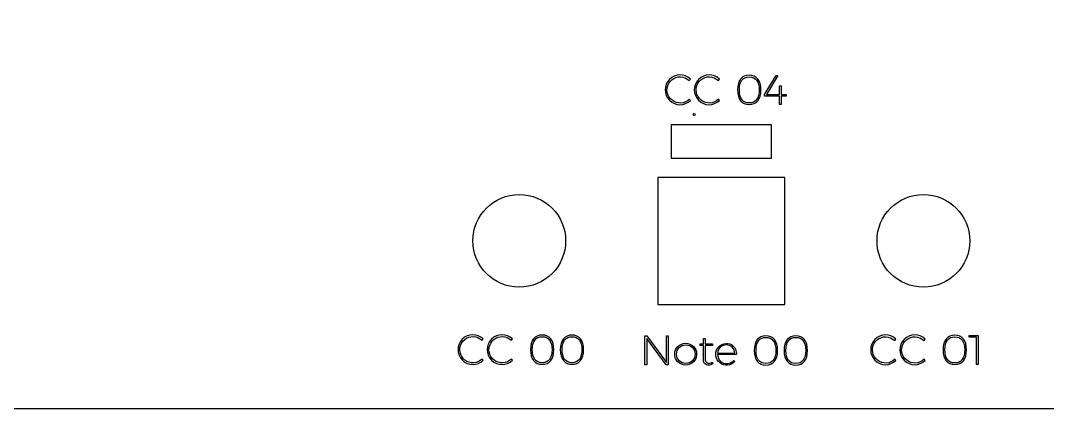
# Model space of a CAD drawing. Header units: millimetres. Extents: x -1043 to -744, y -1370 to -1206.
# Drawn here: x -985.4 to -908, y -1370.3 to -1341.1 of the extents above; entities that cross this region are included whole.
import ezdxf

# ---------------------------------------------------------------- set-up
doc = ezdxf.new("R2010")
doc.units = ezdxf.units.MM
doc.header["$MEASUREMENT"] = 0
doc.layers.add('Electronics$CUT3', color=178, linetype='Continuous', true_color=0x000000)
doc.layers.add('Electronics$ENGRAVE1', color=5, linetype='Continuous', true_color=0x0000ff)

msp = doc.modelspace()

# ---------------------------------------------------------------- linework, layer by layer
at = {"layer": 'Electronics$CUT3'}
msp.add_lwpolyline([(-1043.298, -1226.5), (-1043.298, -1350.336, 0.414214), (-1023.298, -1370.336), (-764.298, -1370.336, 0.414214), (-744.298, -1350.336), (-744.298, -1226.5, 0.414214), (-764.298, -1206.5), (-771.298, -1206.5, 0.414214), (-781.298, -1216.5, -0.414214), (-791.298, -1226.5), (-996.298, -1226.5, -0.414214), (-1006.298, -1216.5, 0.414214), (-1016.298, -1206.5), (-1023.298, -1206.5, 0.414214)], format="xyb", close=True, dxfattribs=at)
msp.add_lwpolyline([(-1043.298, -1226.5), (-1043.298, -1350.336, 0.414214), (-1023.298, -1370.336), (-764.298, -1370.336, 0.414214), (-744.298, -1350.336), (-744.298, -1226.5, 0.414214), (-764.298, -1206.5), (-771.298, -1206.5, 0.414214), (-781.298, -1216.5, -0.414214), (-791.298, -1226.5), (-996.298, -1226.5, -0.414214), (-1006.298, -1216.5, 0.414214), (-1016.298, -1206.5), (-1023.298, -1206.5, 0.414214)], format="xyb", close=True, dxfattribs=at)
for points in [[(-936.339, -1351.445), (-928.751, -1351.445), (-928.751, -1348.937), (-936.339, -1348.937)], [(-937.34, -1362.478), (-927.751, -1362.478), (-927.751, -1352.89), (-937.34, -1352.89)]]:
    msp.add_lwpolyline(points, close=True, dxfattribs=at)
for centre, radius in [((-934.595, -1348.137, -12.989), 0.0755), ((-947.785, -1357.684), 3.5), ((-917.305, -1357.684), 3.5)]:
    msp.add_circle(centre, radius, dxfattribs=at)
at = {"layer": 'Electronics$ENGRAVE1'}
for points in [[(-935.275, -1345.375), (-934.959, -1345.575), (-934.881, -1345.475, 2.359226), (-934.878, -1347.087), (-934.959, -1346.996, -1.864699)], [(-933.075, -1345.375), (-932.759, -1345.575), (-932.681, -1345.475, 2.359226), (-932.678, -1347.087), (-932.759, -1346.996, -1.864699)], [(-950.894, -1364.988), (-950.578, -1365.188), (-950.499, -1365.088, 2.359226), (-950.496, -1366.7), (-950.578, -1366.609, -1.864699)], [(-948.694, -1364.988), (-948.378, -1365.188), (-948.299, -1365.088, 2.359226), (-948.296, -1366.7), (-948.378, -1366.609, -1.864699)], [(-933.184, -1366.94, -0.750475), (-933.894, -1366.602), (-933.894, -1365.575), (-934.132, -1365.575), (-934.132, -1365.462), (-933.894, -1365.462), (-933.894, -1365.059), (-933.769, -1365.059), (-933.769, -1365.462), (-933.215, -1365.462), (-933.215, -1365.575), (-933.769, -1365.575), (-933.769, -1366.586, 0.724121), (-933.234, -1366.833)], [(-919.778, -1365), (-919.462, -1365.201), (-919.384, -1365.1, 2.359226), (-919.38, -1366.712), (-919.462, -1366.621, -1.864699)], [(-917.578, -1365), (-917.262, -1365.201), (-917.184, -1365.1, 2.359226), (-917.18, -1366.712), (-917.262, -1366.621, -1.864699)], [(-931.758, -1365.527, -0.26868), (-931.409, -1366.273), (-932.833, -1366.273, 0.675793), (-931.61, -1366.711), (-931.535, -1366.796, -2.057104)], [(-931.528, -1366.157, 0.952108), (-932.83, -1366.157)]]:
    msp.add_lwpolyline(points, format="xyb", close=True, dxfattribs=at)
for points in [[(-927.664, -1346.63), (-927.664, -1346.758), (-928.031, -1346.758), (-928.031, -1347.381), (-928.156, -1347.381), (-928.156, -1346.758), (-929.282, -1346.758), (-929.282, -1346.63), (-928.409, -1345.194), (-928.275, -1345.194), (-929.145, -1346.63), (-928.156, -1346.63), (-928.156, -1345.973), (-928.031, -1345.973), (-928.031, -1346.63)], [(-936.689, -1364.865), (-936.56, -1364.865), (-936.56, -1367.052), (-936.714, -1367.052), (-938.172, -1365.062), (-938.172, -1367.052), (-938.304, -1367.052), (-938.304, -1364.865), (-938.15, -1364.865), (-936.689, -1366.858)], [(-913.86, -1364.819), (-913.172, -1364.819), (-913.172, -1367.006), (-913.3, -1367.006), (-913.3, -1364.947), (-913.86, -1364.947)]]:
    msp.add_lwpolyline(points, close=True, dxfattribs=at)
for centre, radius in [((-935.235, -1366.233, -12.989), 0.824), ((-935.221, -1366.234, -12.989), 0.7)]:
    msp.add_circle(centre, radius, dxfattribs=at)
for points in [[(-929.785, -1345.469), (-929.633, -1345.659), (-929.558, -1345.931), (-929.558, -1346.286), (-929.558, -1346.64), (-929.633, -1346.913), (-929.785, -1347.104), (-929.936, -1347.295), (-930.153, -1347.39), (-930.437, -1347.39), (-930.719, -1347.39), (-930.936, -1347.295), (-931.088, -1347.104), (-931.24, -1346.913), (-931.317, -1346.64), (-931.317, -1346.286), (-931.317, -1345.933), (-931.24, -1345.661), (-931.088, -1345.47), (-930.936, -1345.28), (-930.719, -1345.184), (-930.437, -1345.184), (-930.153, -1345.184), (-929.936, -1345.279), (-929.785, -1345.469)], [(-930.993, -1345.555), (-931.121, -1345.723), (-931.185, -1345.966), (-931.185, -1346.286), (-931.185, -1346.605), (-931.121, -1346.849), (-930.993, -1347.018), (-930.864, -1347.187), (-930.679, -1347.271), (-930.437, -1347.271), (-930.195, -1347.271), (-930.01, -1347.187), (-929.882, -1347.018), (-929.753, -1346.849), (-929.689, -1346.605), (-929.689, -1346.286), (-929.689, -1345.966), (-929.753, -1345.723), (-929.882, -1345.555), (-930.01, -1345.387), (-930.195, -1345.303), (-930.437, -1345.303), (-930.679, -1345.303), (-930.864, -1345.387), (-930.993, -1345.555)], [(-945.403, -1365.082, -12.989), (-945.252, -1365.272, -12.989), (-945.176, -1365.544, -12.989), (-945.176, -1365.898, -12.989), (-945.176, -1366.253, -12.989), (-945.252, -1366.526, -12.989), (-945.403, -1366.717, -12.989), (-945.554, -1366.908, -12.989), (-945.772, -1367.003, -12.989), (-946.056, -1367.003, -12.989), (-946.337, -1367.003, -12.989), (-946.554, -1366.908, -12.989), (-946.707, -1366.717, -12.989), (-946.859, -1366.526, -12.989), (-946.935, -1366.253, -12.989), (-946.935, -1365.898, -12.989), (-946.935, -1365.546, -12.989), (-946.859, -1365.274, -12.989), (-946.707, -1365.083, -12.989), (-946.554, -1364.892, -12.989), (-946.337, -1364.797, -12.989), (-946.056, -1364.797, -12.989), (-945.772, -1364.797, -12.989), (-945.554, -1364.892, -12.989), (-945.403, -1365.082, -12.989)], [(-946.611, -1365.168, -12.989), (-946.739, -1365.336, -12.989), (-946.804, -1365.579, -12.989), (-946.804, -1365.898, -12.989), (-946.804, -1366.218, -12.989), (-946.739, -1366.462, -12.989), (-946.611, -1366.631, -12.989), (-946.483, -1366.8, -12.989), (-946.298, -1366.884, -12.989), (-946.056, -1366.884, -12.989), (-945.814, -1366.884, -12.989), (-945.628, -1366.8, -12.989), (-945.5, -1366.631, -12.989), (-945.372, -1366.462, -12.989), (-945.308, -1366.218, -12.989), (-945.308, -1365.898, -12.989), (-945.308, -1365.579, -12.989), (-945.372, -1365.336, -12.989), (-945.5, -1365.168, -12.989), (-945.628, -1365, -12.989), (-945.814, -1364.916, -12.989), (-946.056, -1364.916, -12.989), (-946.298, -1364.916, -12.989), (-946.483, -1365, -12.989), (-946.611, -1365.168, -12.989)], [(-943.153, -1365.082, -12.989), (-943.002, -1365.272, -12.989), (-942.926, -1365.544, -12.989), (-942.926, -1365.898, -12.989), (-942.926, -1366.253, -12.989), (-943.002, -1366.526, -12.989), (-943.153, -1366.717, -12.989), (-943.304, -1366.908, -12.989), (-943.522, -1367.003, -12.989), (-943.806, -1367.003, -12.989), (-944.087, -1367.003, -12.989), (-944.304, -1366.908, -12.989), (-944.457, -1366.717, -12.989), (-944.609, -1366.526, -12.989), (-944.685, -1366.253, -12.989), (-944.685, -1365.898, -12.989), (-944.685, -1365.546, -12.989), (-944.609, -1365.274, -12.989), (-944.457, -1365.083, -12.989), (-944.304, -1364.892, -12.989), (-944.087, -1364.797, -12.989), (-943.806, -1364.797, -12.989), (-943.522, -1364.797, -12.989), (-943.304, -1364.892, -12.989), (-943.153, -1365.082, -12.989)], [(-944.361, -1365.168, -12.989), (-944.489, -1365.336, -12.989), (-944.554, -1365.579, -12.989), (-944.554, -1365.898, -12.989), (-944.554, -1366.218, -12.989), (-944.489, -1366.462, -12.989), (-944.361, -1366.631, -12.989), (-944.233, -1366.8, -12.989), (-944.048, -1366.884, -12.989), (-943.806, -1366.884, -12.989), (-943.564, -1366.884, -12.989), (-943.378, -1366.8, -12.989), (-943.25, -1366.631, -12.989), (-943.122, -1366.462, -12.989), (-943.058, -1366.218, -12.989), (-943.058, -1365.898, -12.989), (-943.058, -1365.579, -12.989), (-943.122, -1365.336, -12.989), (-943.25, -1365.168, -12.989), (-943.378, -1365, -12.989), (-943.564, -1364.916, -12.989), (-943.806, -1364.916, -12.989), (-944.048, -1364.916, -12.989), (-944.233, -1365, -12.989), (-944.361, -1365.168, -12.989)], [(-928.529, -1365.14, -12.989), (-928.377, -1365.33, -12.989), (-928.302, -1365.602, -12.989), (-928.302, -1365.957, -12.989), (-928.302, -1366.312, -12.989), (-928.377, -1366.584, -12.989), (-928.529, -1366.775, -12.989), (-928.68, -1366.966, -12.989), (-928.897, -1367.062, -12.989), (-929.181, -1367.062, -12.989), (-929.463, -1367.062, -12.989), (-929.68, -1366.966, -12.989), (-929.832, -1366.775, -12.989), (-929.984, -1366.584, -12.989), (-930.061, -1366.312, -12.989), (-930.061, -1365.957, -12.989), (-930.061, -1365.604, -12.989), (-929.984, -1365.333, -12.989), (-929.832, -1365.142, -12.989), (-929.68, -1364.951, -12.989), (-929.463, -1364.855, -12.989), (-929.181, -1364.855, -12.989), (-928.897, -1364.855, -12.989), (-928.68, -1364.95, -12.989), (-928.529, -1365.14, -12.989)], [(-929.737, -1365.226, -12.989), (-929.865, -1365.394, -12.989), (-929.929, -1365.638, -12.989), (-929.929, -1365.957, -12.989), (-929.929, -1366.276, -12.989), (-929.865, -1366.52, -12.989), (-929.737, -1366.689, -12.989), (-929.608, -1366.858, -12.989), (-929.423, -1366.943, -12.989), (-929.181, -1366.943, -12.989), (-928.939, -1366.943, -12.989), (-928.754, -1366.858, -12.989), (-928.626, -1366.689, -12.989), (-928.497, -1366.52, -12.989), (-928.433, -1366.276, -12.989), (-928.433, -1365.957, -12.989), (-928.433, -1365.638, -12.989), (-928.497, -1365.394, -12.989), (-928.626, -1365.226, -12.989), (-928.754, -1365.058, -12.989), (-928.939, -1364.974, -12.989), (-929.181, -1364.974, -12.989), (-929.423, -1364.974, -12.989), (-929.608, -1365.058, -12.989), (-929.737, -1365.226, -12.989)], [(-926.279, -1365.14, -12.989), (-926.127, -1365.33, -12.989), (-926.052, -1365.602, -12.989), (-926.052, -1365.957, -12.989), (-926.052, -1366.312, -12.989), (-926.127, -1366.584, -12.989), (-926.279, -1366.775, -12.989), (-926.43, -1366.966, -12.989), (-926.647, -1367.062, -12.989), (-926.931, -1367.062, -12.989), (-927.213, -1367.062, -12.989), (-927.43, -1366.966, -12.989), (-927.582, -1366.775, -12.989), (-927.734, -1366.584, -12.989), (-927.811, -1366.312, -12.989), (-927.811, -1365.957, -12.989), (-927.811, -1365.604, -12.989), (-927.734, -1365.333, -12.989), (-927.582, -1365.142, -12.989), (-927.43, -1364.951, -12.989), (-927.213, -1364.855, -12.989), (-926.931, -1364.855, -12.989), (-926.647, -1364.855, -12.989), (-926.43, -1364.95, -12.989), (-926.279, -1365.14, -12.989)], [(-927.487, -1365.226, -12.989), (-927.615, -1365.394, -12.989), (-927.679, -1365.638, -12.989), (-927.679, -1365.957, -12.989), (-927.679, -1366.276, -12.989), (-927.615, -1366.52, -12.989), (-927.487, -1366.689, -12.989), (-927.358, -1366.858, -12.989), (-927.173, -1366.943, -12.989), (-926.931, -1366.943, -12.989), (-926.689, -1366.943, -12.989), (-926.504, -1366.858, -12.989), (-926.376, -1366.689, -12.989), (-926.247, -1366.52, -12.989), (-926.183, -1366.276, -12.989), (-926.183, -1365.957, -12.989), (-926.183, -1365.638, -12.989), (-926.247, -1365.394, -12.989), (-926.376, -1365.226, -12.989), (-926.504, -1365.058, -12.989), (-926.689, -1364.974, -12.989), (-926.931, -1364.974, -12.989), (-927.173, -1364.974, -12.989), (-927.358, -1365.058, -12.989), (-927.487, -1365.226, -12.989)], [(-914.287, -1365.094, -12.989), (-914.136, -1365.284, -12.989), (-914.06, -1365.556, -12.989), (-914.06, -1365.911, -12.989), (-914.06, -1366.266, -12.989), (-914.136, -1366.538, -12.989), (-914.287, -1366.729, -12.989), (-914.439, -1366.92, -12.989), (-914.656, -1367.016, -12.989), (-914.94, -1367.016, -12.989), (-915.221, -1367.016, -12.989), (-915.438, -1366.92, -12.989), (-915.591, -1366.729, -12.989), (-915.743, -1366.538, -12.989), (-915.819, -1366.266, -12.989), (-915.819, -1365.911, -12.989), (-915.819, -1365.558, -12.989), (-915.743, -1365.287, -12.989), (-915.591, -1365.096, -12.989), (-915.438, -1364.905, -12.989), (-915.221, -1364.809, -12.989), (-914.94, -1364.809, -12.989), (-914.656, -1364.809, -12.989), (-914.439, -1364.904, -12.989), (-914.287, -1365.094, -12.989)], [(-915.495, -1365.18, -12.989), (-915.624, -1365.348, -12.989), (-915.688, -1365.592, -12.989), (-915.688, -1365.911, -12.989), (-915.688, -1366.23, -12.989), (-915.624, -1366.474, -12.989), (-915.495, -1366.643, -12.989), (-915.367, -1366.812, -12.989), (-915.182, -1366.897, -12.989), (-914.94, -1366.897, -12.989), (-914.698, -1366.897, -12.989), (-914.513, -1366.812, -12.989), (-914.384, -1366.643, -12.989), (-914.256, -1366.474, -12.989), (-914.192, -1366.23, -12.989), (-914.192, -1365.911, -12.989), (-914.192, -1365.592, -12.989), (-914.256, -1365.348, -12.989), (-914.384, -1365.18, -12.989), (-914.513, -1365.012, -12.989), (-914.698, -1364.928, -12.989), (-914.94, -1364.928, -12.989), (-915.182, -1364.928, -12.989), (-915.367, -1365.012, -12.989), (-915.495, -1365.18, -12.989)]]:
    msp.add_open_spline(points, degree=3, knots=[0, 0, 0, 0, 1, 1, 1, 2, 2, 2, 3, 3, 3, 4, 4, 4, 5, 5, 5, 6, 6, 6, 7, 7, 7, 8, 8, 8, 8], dxfattribs=at)

doc.saveas('drawing.dxf')
